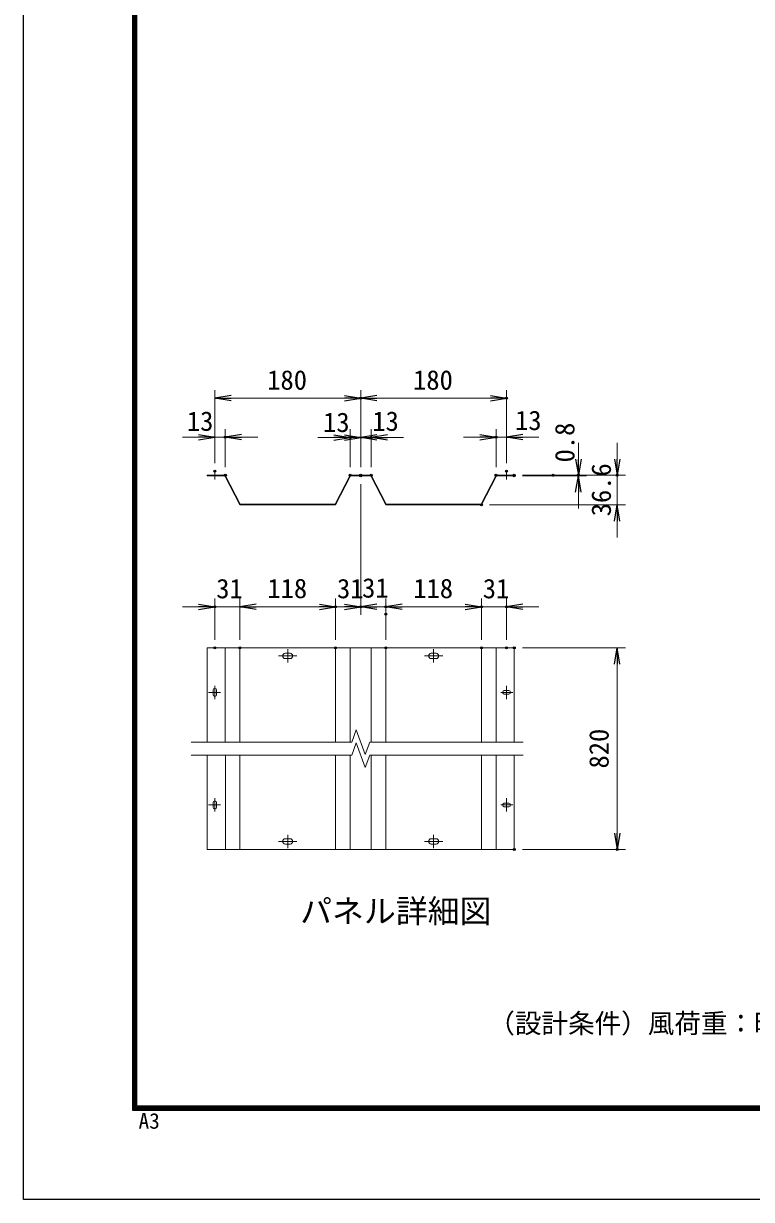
# Model space of a CAD drawing. Units: millimetres, scale not verified. Extents: x -4200 to 4200, y -2970 to 2970.
# Drawn here: x -4200 to -2404, y -2970 to -66 of the extents above; entities that cross this region are included whole.
import ezdxf
from ezdxf.enums import TextEntityAlignment as Align

# ---------------------------------------------------------------- set-up
doc = ezdxf.new("R2010")
doc.units = ezdxf.units.MM
doc.header["$LTSCALE"] = 10
doc.header["$PDMODE"] = 32
doc.header["$PDSIZE"] = 5
doc.linetypes.add('USER1', pattern=[50.8, 31.75, -6.35, 6.35, -6.35])
for name, color, linetype, lineweight in [('0-4_0', 7, 'Continuous', 25), ('0-5_D-BMK', 2, 'USER1', 13), ('0-6_D-STR-DIM', 7, 'Continuous', 13), ('0-8_D-TTL-TXT', 7, 'Continuous', 25), ('0-A_D-TTL', 7, 'Continuous', 25)]:
    doc.layers.add(name, color=color, linetype=linetype, lineweight=lineweight)
doc.layers.add('0-7_Defpoints', color=8, linetype='Continuous')
doc.styles.add('ＭＳ ゴシック', font='')
doc.styles.get('ＭＳ ゴシック').set_extended_font_data('MS Gothic')

# ---------------------------------------------------------------- blocks, each defined once
blk = doc.blocks.new('_Open')
at = {"layer": '0-4_0'}
blk.add_line((-10, 1.667), (0, 0), dxfattribs=at)
blk.add_lwpolyline([(-10, -1.667), (0, 0), (-10, 0)], dxfattribs=at)

msp = doc.modelspace()

# ---------------------------------------------------------------- linework, layer by layer
at = {"layer": '0-5_D-BMK'}
for p, q in [((-3728, -1171.88), (-3728, -1191.88)), ((-3008, -1171.88), (-3008, -1191.88)), ((-3548, -1611.4), (-3548, -1644.4)), ((-3188, -1611.4), (-3188, -1644.4)), ((-3570.4, -1627.9), (-3525.6, -1627.9)), ((-3165.6, -1627.9), (-3210.4, -1627.9)), ((-3728, -1701.4), (-3728, -1734.4)), ((-3008, -1701.4), (-3008, -1734.4)), ((-3713.7, -1717.9), (-3743.3, -1717.9)), ((-2992.7, -1717.9), (-3022.3, -1717.9)), ((-3713.7, -1995.9), (-3743.3, -1995.9)), ((-3728, -1979.4), (-3728, -2012.4)), ((-2992.7, -1995.9), (-3022.3, -1995.9)), ((-3008, -1979.4), (-3008, -2012.4)), ((-3570.4, -2085.9), (-3525.6, -2085.9)), ((-3548, -2102.4), (-3548, -2069.4)), ((-3165.6, -2085.9), (-3210.4, -2085.9)), ((-3188, -2102.4), (-3188, -2069.4))]:
    msp.add_line(p, q, dxfattribs=at)
at = {"layer": '0-6_D-STR-DIM'}
for p, q in [((-3728, -1151.88), (-3728, -971.66)), ((-3368, -1161.88), (-3368, -971.66)), ((-3368, -1161.88), (-3368, -971.66)), ((-3008, -1151.88), (-3008, -971.66)), ((-3688, -991.66), (-3408, -991.66)), ((-3328, -991.66), (-3048, -991.66)), ((-3728, -1151.88), (-3728, -1067.72)), ((-3702, -1161.88), (-3702, -1067.72)), ((-3394, -1161.88), (-3394, -1068.22)), ((-3368, -1161.88), (-3368, -1068.22)), ((-3368, -1161.88), (-3368, -1068.22)), ((-3342, -1161.88), (-3342, -1068.22)), ((-3034, -1161.88), (-3034, -1067.72)), ((-3008, -1151.88), (-3008, -1067.72)), ((-3768, -1087.72), (-3808, -1087.72)), ((-3728, -1087.72), (-3702, -1087.72)), ((-3662, -1087.72), (-3622, -1087.72)), ((-3434, -1088.22), (-3474, -1088.22)), ((-3408, -1088.22), (-3448, -1088.22)), ((-3368, -1088.22), (-3394, -1088.22)), ((-3368, -1088.22), (-3342, -1088.22)), ((-3328, -1088.22), (-3288, -1088.22)), ((-3302, -1088.22), (-3262, -1088.22)), ((-3074, -1087.72), (-3114, -1087.72)), ((-3008, -1087.72), (-3034, -1087.72)), ((-2968, -1087.72), (-2928, -1087.72)), ((-2830.87, -1141.88), (-2830.87, -1101.88)), ((-2734.87, -1141.88), (-2734.87, -1101.88)), ((-3702, -1181.88), (-3747, -1181.88)), ((-3747, -1183.48), (-3747, -1181.88)), ((-3702.99, -1183.48), (-3747, -1183.48)), ((-3702.99, -1183.48), (-3666, -1255.08)), ((-3702, -1181.88), (-3665.01, -1253.48)), ((-3394, -1181.88), (-3430.99, -1253.48)), ((-3393.01, -1183.48), (-3430, -1255.08)), ((-3342, -1181.88), (-3394, -1181.88)), ((-3342.99, -1183.48), (-3393.01, -1183.48)), ((-3342.99, -1183.48), (-3306, -1255.08)), ((-3342, -1181.88), (-3305.01, -1253.48)), ((-3034, -1181.88), (-3070.99, -1253.48)), ((-3033.01, -1183.48), (-3070, -1255.08)), ((-2989, -1181.88), (-3034, -1181.88)), ((-3034, -1181.88), (-2989, -1181.88)), ((-2989, -1183.48), (-3033.01, -1183.48)), ((-2969, -1181.88), (-2810.87, -1181.88)), ((-2969, -1183.48), (-2810.87, -1183.48)), ((-2873, -1181.88), (-2714.87, -1181.88)), ((-2830.87, -1183.48), (-2830.87, -1181.88)), ((-2734.87, -1255.08), (-2734.87, -1181.88)), ((-3368, -1203.48), (-3368, -1526.39)), ((-3368, -1203.48), (-3368, -1526.39)), ((-2830.87, -1223.48), (-2830.87, -1263.48)), ((-3430, -1255.08), (-3666, -1255.08)), ((-3430.99, -1253.48), (-3665.01, -1253.48)), ((-3070, -1255.08), (-3306, -1255.08)), ((-3070.99, -1253.48), (-3305.01, -1253.48)), ((-3050, -1255.08), (-2714.87, -1255.08)), ((-2734.87, -1295.08), (-2734.87, -1335.08)), ((-3768, -1506.39), (-3808, -1506.39)), ((-3728, -1587.9), (-3728, -1486.39)), ((-3665.97, -1506.39), (-3728, -1506.39)), ((-3665.97, -1587.9), (-3665.97, -1486.39)), ((-3665.97, -1587.9), (-3665.97, -1486.39)), ((-3625.97, -1506.39), (-3585.97, -1506.39)), ((-3625.97, -1506.39), (-3469.87, -1506.39)), ((-3469.87, -1506.39), (-3509.87, -1506.39)), ((-3408, -1506.39), (-3448, -1506.39)), ((-3429.87, -1587.9), (-3429.87, -1486.39)), ((-3429.87, -1587.9), (-3429.87, -1486.39)), ((-3429.87, -1506.39), (-3368, -1506.39)), ((-3368, -1506.39), (-3305.87, -1506.39)), ((-3328, -1506.39), (-3288, -1506.39)), ((-3305.97, -1504.62), (-3305.97, -1486.39)), ((-3305.87, -1587.9), (-3305.87, -1486.39)), ((-3265.97, -1506.39), (-3109.78, -1506.39)), ((-3265.87, -1506.39), (-3225.87, -1506.39)), ((-3110.04, -1506.39), (-3150.04, -1506.39)), ((-3070.04, -1587.9), (-3070.04, -1486.39)), ((-3070.04, -1506.39), (-3008, -1506.39)), ((-3069.78, -1587.9), (-3069.78, -1486.39)), ((-3008, -1587.9), (-3008, -1486.39)), ((-2968, -1506.39), (-2928, -1506.39)), ((-3747, -1607.9), (-3747, -1840.9)), ((-2989, -1607.9), (-3747, -1607.9)), ((-3702, -1607.9), (-3702, -1840.9)), ((-3665.87, -1607.9), (-3665.87, -1840.9)), ((-3553.9, -1621.4), (-3542.1, -1621.4)), ((-3430, -1607.9), (-3430, -1840.9)), ((-3394, -1607.9), (-3394, -1840.9)), ((-3342, -1607.9), (-3342, -1840.9)), ((-3306, -1607.9), (-3306, -1840.9)), ((-3182.1, -1621.4), (-3193.9, -1621.4)), ((-3070, -1607.9), (-3070, -1840.9)), ((-3034, -1607.9), (-3034, -1840.9)), ((-2989, -1607.9), (-2989, -1840.9)), ((-2968.87, -1607.9), (-2714.87, -1607.9)), ((-3553.9, -1634.4), (-3542.1, -1634.4)), ((-3182.1, -1634.4), (-3193.9, -1634.4)), ((-2734.87, -1647.9), (-2734.87, -2065.9)), ((-3732.3, -1723.6), (-3732.3, -1712.2)), ((-3723.7, -1723.6), (-3723.7, -1712.2)), ((-3013.7, -1713.6), (-3002.3, -1713.6)), ((-3013.7, -1722.2), (-3002.3, -1722.2)), ((-3389.94, -1841), (-3378.89, -1810.65)), ((-3356.79, -1871.36), (-3378.89, -1810.65)), ((-3786.16, -1840.9), (-3389.9, -1840.9)), ((-3389.94, -1873), (-3378.89, -1842.65)), ((-3356.79, -1903.36), (-3378.89, -1842.65)), ((-3345.74, -1841), (-3356.79, -1871.36)), ((-3345.71, -1840.9), (-2967.31, -1840.9)), ((-3786.16, -1872.9), (-3389.9, -1872.9)), ((-3746.87, -1872.9), (-3746.87, -2105.9)), ((-3701.87, -1872.9), (-3701.87, -2105.9)), ((-3665.87, -1872.9), (-3665.87, -2105.9)), ((-3429.87, -1872.9), (-3429.87, -2105.9)), ((-3393.87, -1872.9), (-3393.87, -2105.9)), ((-3345.74, -1873), (-3356.79, -1903.36)), ((-3345.71, -1872.9), (-2967.31, -1872.9)), ((-3341.87, -1872.9), (-3341.87, -2105.9)), ((-3305.87, -1872.9), (-3305.87, -2105.9)), ((-3069.87, -1872.9), (-3069.87, -2105.9)), ((-3033.87, -1872.9), (-3033.87, -2105.9)), ((-2988.87, -1872.9), (-2988.87, -2105.9)), ((-3732.3, -1990.2), (-3732.3, -2001.6)), ((-3723.7, -1990.2), (-3723.7, -2001.6)), ((-3013.7, -1991.6), (-3002.3, -1991.6)), ((-3013.7, -2000.2), (-3002.3, -2000.2)), ((-3553.9, -2079.4), (-3542.1, -2079.4)), ((-3182.1, -2079.4), (-3193.9, -2079.4)), ((-2988.87, -2105.9), (-3746.87, -2105.9)), ((-3553.9, -2092.4), (-3542.1, -2092.4)), ((-3182.1, -2092.4), (-3193.9, -2092.4)), ((-2968.87, -2105.9), (-2714.87, -2105.9))]:
    msp.add_line(p, q, dxfattribs=at)
msp.add_lwpolyline([(-3033.01, -1183.48), (-2989, -1183.48), (-2989, -1181.88)], dxfattribs=at)
for centre, radius, start, end in [((-3553.9, -1627.9), 6.5, 90, 270), ((-3542.1, -1627.9), 6.5, 270, 90), ((-3193.9, -1627.9), 6.5, 90, 270), ((-3182.1, -1627.9), 6.5, 270, 90), ((-3728, -1712.2), 4.3, 0, 180), ((-3728, -1723.6), 4.3, 180, 0), ((-3013.7, -1717.9), 4.3, 90, 270), ((-3002.3, -1717.9), 4.3, 270, 90), ((-3728, -1990.2), 4.3, 0, 180), ((-3728, -2001.6), 4.3, 180, 0), ((-3013.7, -1995.9), 4.3, 90, 270), ((-3002.3, -1995.9), 4.3, 270, 90), ((-3553.9, -2085.9), 6.5, 90, 270), ((-3542.1, -2085.9), 6.5, 270, 90), ((-3193.9, -2085.9), 6.5, 90, 270), ((-3182.1, -2085.9), 6.5, 270, 90)]:
    msp.add_arc(centre, radius, start, end, dxfattribs=at)
at = {"layer": '0-7_Defpoints'}
for p in [(-3368, -991.66), (-3008, -991.66), (-3702, -1087.72), (-3394, -1088.22), (-3342, -1088.22), (-3034, -1087.72), (-3728, -1171.88), (-3728, -1171.88), (-3702, -1181.88), (-3394, -1181.88), (-3368, -1181.88), (-3368, -1181.88), (-3368, -1183.48), (-3342, -1181.88), (-3034, -1181.88), (-3008, -1171.88), (-3008, -1171.88), (-2989, -1181.88), (-2989, -1183.48), (-2893, -1181.88), (-2830.87, -1181.88), (-2734.87, -1181.88), (-3070, -1255.08), (-3728, -1506.39), (-3429.87, -1506.39), (-3368, -1506.39), (-3305.87, -1506.39), (-3069.78, -1506.39), (-3008, -1506.39), (-3305.97, -1524.62), (-3728, -1607.9), (-3665.97, -1607.9), (-3429.87, -1607.9), (-3305.87, -1607.9), (-3070.04, -1607.9), (-3069.78, -1607.9), (-3008, -1607.9), (-2988.87, -1607.9), (-2988.87, -2105.9), (-2734.87, -2105.9)]:
    msp.add_point(p, dxfattribs=at)
at = {"layer": '0-A_D-TTL', "color": 2}
msp.add_lwpolyline([(-4200, 2970), (4200, 2970), (4200, -2970), (-4200, -2970)], close=True, dxfattribs=at)
at = {"layer": '0-A_D-TTL'}
for points in [[(-3930, 2750), (3930, 2750), (3930, -2750), (-3930, -2750)], [(-3927.5, 2747.5), (3927.5, 2747.5), (3927.5, -2747.5), (-3927.5, -2747.5)], [(-3925, 2745), (3925, 2745), (3925, -2745), (-3925, -2745)], [(-3922.5, 2742.5), (3922.5, 2742.5), (3922.5, -2742.5), (-3922.5, -2742.5)], [(-3920, 2740), (3920, 2740), (3920, -2740), (-3920, -2740)]]:
    msp.add_lwpolyline(points, close=True, dxfattribs=at)

# ---------------------------------------------------------------- block references
at = {"layer": '0-6_D-STR-DIM', "xscale": 4, "yscale": 4}
for p, rotation in [((-3728, -991.66), 180), ((-3368, -991.66), 180), ((-3702, -1087.72), 180), ((-3368, -1088.22), 180), ((-3342, -1088.22), 180), ((-3008, -1087.72), 180), ((-2830.87, -1181.88), 270), ((-2734.87, -1181.88), 270), ((-2830.87, -1183.48), 90), ((-2734.87, -1255.08), 90), ((-3665.97, -1506.39), 180), ((-3665.97, -1506.39), 180), ((-3368, -1506.39), 180), ((-3305.97, -1506.39), 180), ((-3305.87, -1506.39), 180), ((-3008, -1506.39), 180), ((-2734.87, -1607.9), 90), ((-2734.87, -2105.9), 270)]:
    msp.add_blockref('_Open', p, dxfattribs=dict(at, rotation=rotation))
for p in [(-3368, -991.66), (-3008, -991.66), (-3728, -1087.72), (-3394, -1088.22), (-3368, -1088.22), (-3034, -1087.72), (-3728, -1506.39), (-3429.87, -1506.39), (-3429.87, -1506.39), (-3368, -1506.39), (-3070.04, -1506.39), (-3069.78, -1506.39)]:
    msp.add_blockref('_Open', p, dxfattribs=at)

# ---------------------------------------------------------------- texts
at = {"layer": '0-6_D-STR-DIM', "style": 'ＭＳ ゴシック'}
for s, p in [('180', (-3598.65, -984.91)), ('180', (-3238.65, -984.91)), ('13', (-3796.89, -1086.62)), ('13', (-3460.74, -1089.44)), ('13', (-3339.28, -1086.61)), ('13', (-2987.05, -1084.72)), ('31', (-3724.47, -1500.01)), ('118', (-3598.2, -1499.64)), ('31', (-3426.38, -1499.96)), ('31', (-3364.47, -1498.33)), ('118', (-3238.15, -1499.64)), ('31', (-3066.64, -1500.01))]:
    msp.add_text(s, height=48.09, dxfattribs=at).set_placement(p, align=Align.BOTTOM_LEFT)
for s, p in [('0.8', (-2826.02, -1150)), ('36.6', (-2736.02, -1283.08)), ('820', (-2741.62, -1905.78))]:
    msp.add_text(s, height=48.09, rotation=90, dxfattribs=at).set_placement(p, align=Align.BOTTOM_LEFT)
at = {"layer": '0-8_D-TTL-TXT', "style": 'ＭＳ ゴシック'}
for s, height, p in [('パネル詳細図', 57.7, (-3517.45, -2304.15)), ('（設計条件）風荷重：昭和57年改正 建築基準法・同施行令に基づく風圧力に準拠。', 48.09, (-3053.03, -2573.6))]:
    msp.add_text(s, height=height, dxfattribs=at).set_placement(p, align=Align.BOTTOM_LEFT)
at = {"layer": '0-A_D-TTL', "style": 'ＭＳ ゴシック'}
msp.add_text('A3', height=38.49, dxfattribs=at).set_placement((-3916.09, -2806.81), align=Align.BOTTOM_LEFT)

doc.saveas('drawing.dxf')
